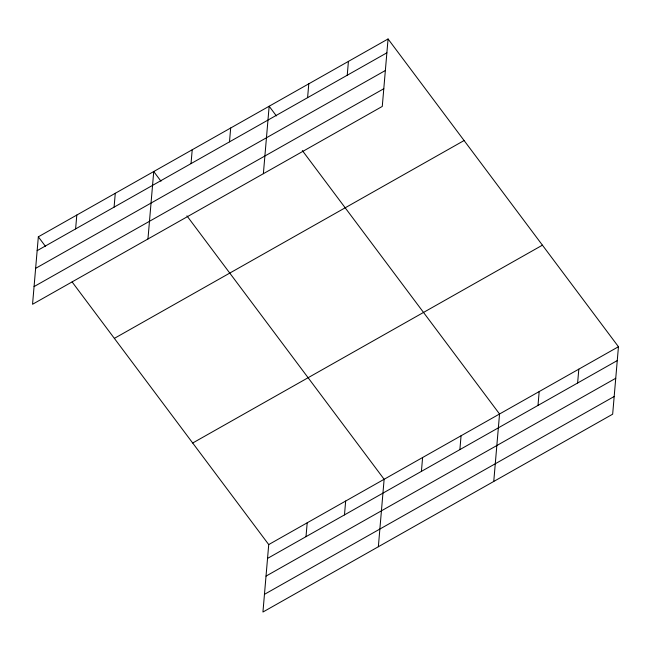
<?xml version="1.0" encoding="UTF-8"?>
<svg xmlns="http://www.w3.org/2000/svg" width="651" height="651" viewBox="0 0 651 651"><rect width="100%" height="100%" fill="white"/><g stroke="black" fill="none" stroke-linecap="round" stroke-linejoin="round"><path stroke-width="0.98" d="M38.336 236.818L32.55 304.269L382.275 106.43L388.061 38.97L38.336 236.818L45.57 246.485M75.614 228.908L76.802 215.05M114.088 207.14L115.276 193.29M147.956 238.982L153.742 171.53L160.984 181.198M191.028 163.613L192.216 149.763M229.494 141.853L230.682 128.003M263.37 173.695L269.156 106.235L276.39 115.911M72.123 281.956L268.725 544.57L262.939 612.03L612.664 414.182L618.45 346.731L388.061 38.97M307.597 97.666L308.786 83.816M306.003 536.66L307.191 522.81M347.235 75.247L348.423 61.397M344.477 514.9L345.665 501.042M378.353 546.742L384.131 479.282L186.927 215.855M421.417 471.373L422.605 457.523M459.883 449.605L461.071 435.755M493.759 481.447L499.545 413.995L302.341 150.568M537.995 405.427L539.183 391.568M577.624 383L578.812 369.15M37.148 250.668L386.873 52.821M35.626 268.358L385.351 70.511M34.064 286.586L383.789 88.739M114.364 338.374L464.09 140.535M192.696 443.014L542.421 245.167M268.725 544.57L618.45 346.731M267.537 558.42L617.262 360.581M266.023 576.111L615.748 378.272M264.461 594.339L614.186 396.492"/></g></svg>
